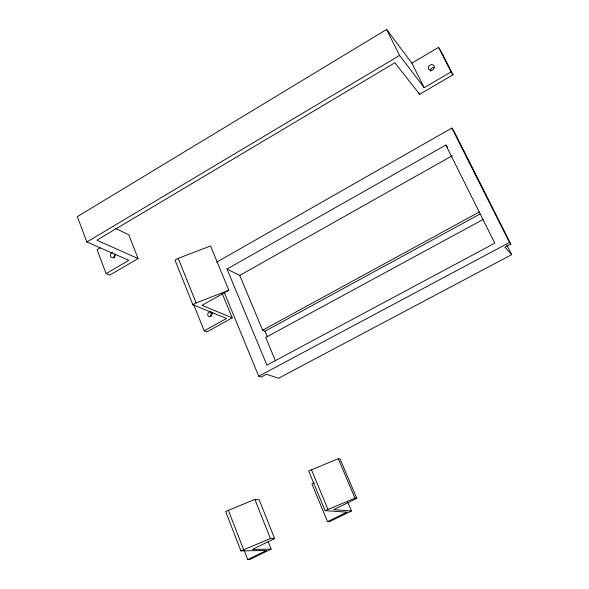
<?xml version="1.0" encoding="UTF-8"?>
<svg xmlns="http://www.w3.org/2000/svg" width="589" height="589" viewBox="0 0 589 589"><rect width="100%" height="100%" fill="white"/><g stroke="black" fill="none" stroke-linecap="round" stroke-linejoin="round"><path stroke-width="0.88" d="M106.108 273.613L109.775 275.085L138.076 258.571L96.905 240.179L394.888 62.765L419.626 94.262L453.029 74.766L451.1 71.939L424.183 87.673L411.888 63.141L386.605 29.45L77.336 216.642L86.87 241.983L128.822 260.338L106.108 273.613L97.075 249.736L100.174 247.895M86.87 241.983L399.563 55.44L424.183 87.673M411.888 63.141L438.51 47.363L440.498 50.315L453.029 74.766M204.199 330.841L206.916 331.85L232.213 317.861L201.975 305.323L228.849 290.252L210.56 245.988L178.202 258.335L175.029 260.161L192.883 304.712L226.529 318.48L204.199 330.841L193.744 304.763M216.708 262.142L451.837 128.056L453.449 130.14L510.818 244.037L504.913 247.181L511.664 254.654L278.509 378.248L266.442 374.251L261.236 377.026L258.726 376.224L224.225 292.365M445.821 145.034L494.797 243.169L266.92 365.136L227.023 269.048L445.821 145.034L447.544 147.14M227.023 269.048L239.738 275.416L452.256 155.732M192.883 304.712L196.108 302.893L228.849 290.252M239.738 275.416L262.65 330.193L479.343 211.959M262.65 330.193L265.05 331.187L479.969 214.057M483.09 219.476L265.691 337.468L275.519 360.969M258.726 376.224L509.456 242.477L510.818 244.037M268.12 541.497L271.139 549.139L252.386 549.441L274.614 538.596L259.167 499.715L254.882 499.369L225.668 511.495L240.901 550.899L266.552 550.42L247.77 559.55L244.141 550.192M347.915 502.623L351.442 510.98L333.565 509.699L356.779 498.36L340.089 459.067L338.255 458.721L308.651 470.986L325.099 510.656L347.039 512.158L327.528 521.633L311.934 483.974L314.342 482.774M240.901 550.899L270.417 538.574L274.614 538.596M325.099 510.656L354.998 498.176L356.779 498.36M271.139 549.139L249.861 559.476L247.77 559.55M351.442 510.98L329.325 521.714L327.528 521.633M115.525 228.414L128.785 234.746L138.076 258.571M438.51 47.363L451.1 71.939M451.837 128.056L509.456 242.477M506.798 244.958L511.664 254.654M418.816 92.635L419.626 94.262M386.605 29.45L399.563 55.44M338.255 458.721L354.998 498.176M265.05 331.187L267.406 336.82M311.412 469.61L327.896 509.294M222.208 293.513L232.213 317.861M178.202 258.335L196.108 302.893M254.882 499.369L270.417 538.574M228.311 510.17L243.596 549.589M114.237 257.953A2.783 2.356 -66.6 0 1 115.496 254.234M430.493 71.225A3.107 2.717 -42.4 0 1 434.387 67.514M115.253 254.271A2.798 2.363 -66.6 0 1 114.354 256.922A2.798 2.363 -66.6 0 1 111.947 257.651L111.387 257.378A2.798 2.363 -66.6 0 1 110.474 254.669A2.798 2.363 -66.6 0 1 112.484 252.364M210.567 316.507A2.422 2.142 -67.8 0 1 212.276 313.061M431.096 70.422A3.129 2.731 -42.5 0 0 434.027 65.931A3.129 2.731 -42.5 0 0 428.932 66.174A3.129 2.731 -42.5 0 0 431.096 70.422M210.752 316.418A2.437 2.15 -67.8 0 0 211.208 312.266A2.437 2.15 -67.8 0 0 207.711 314.217A2.437 2.15 -67.8 0 0 210.752 316.418"/></g></svg>
